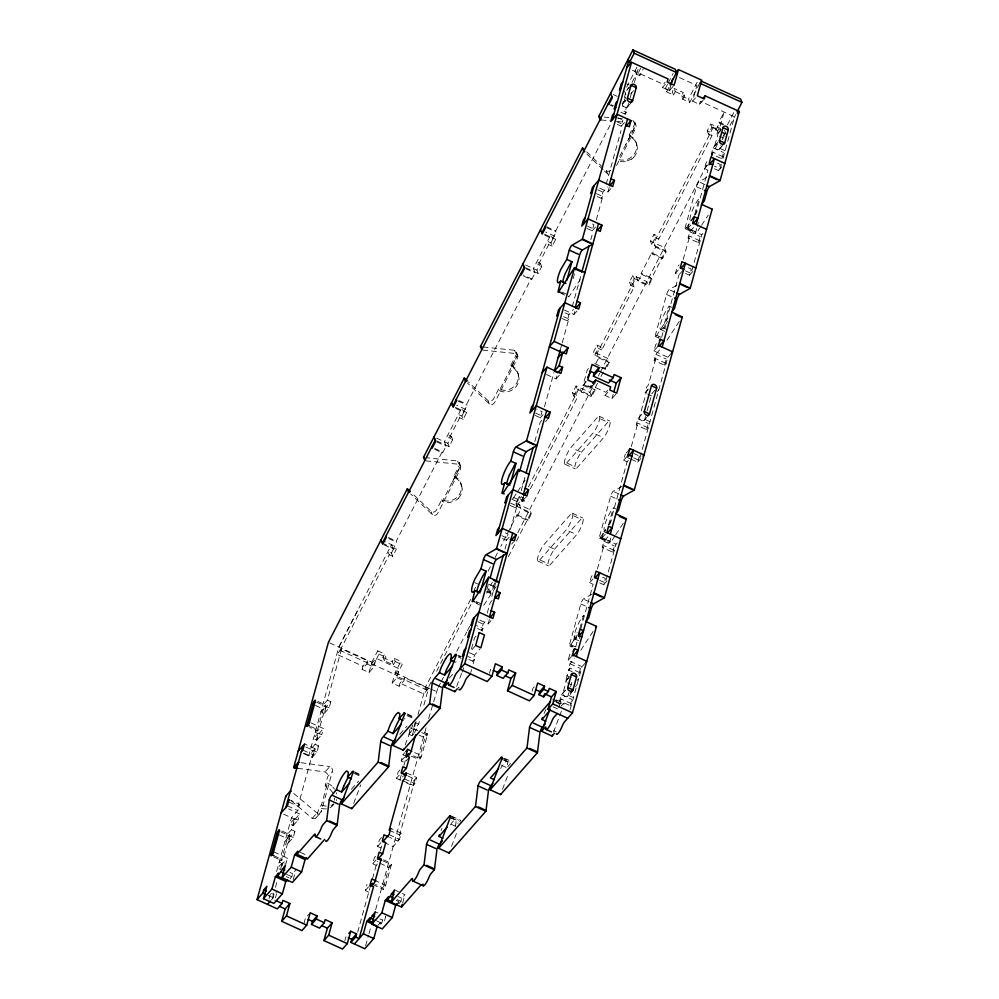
<?xml version="1.0" encoding="UTF-8"?>
<svg xmlns="http://www.w3.org/2000/svg" width="999" height="999" viewBox="0 0 999 999"><rect width="100%" height="100%" fill="white"/><g stroke="black" fill="none" stroke-linecap="round" stroke-linejoin="round"><path stroke-width="0.75" stroke-dasharray="5 3.75" d="M459.003 688.236L459.016 687.674A3.921 0.862 -65.5 0 0 458.091 687.861M568.356 296.104L568.419 296.753A3.896 0.849 -65.5 0 0 569.018 296.666L580.257 279.633M568.306 678.583A2.935 2.323 41.4 0 0 566.595 679.994L562.912 693.269C562.949 698.338 570.854 697.215 571.291 692.245M317.407 730.406L323.614 708.066A2.985 0.649 -65.5 0 1 324.338 706.493L324.638 706.006A2.985 0.649 -65.5 0 1 325.512 705.007L325.662 704.982A2.985 0.649 -65.5 0 1 325.824 705.556L319.63 727.896A2.985 0.649 -65.5 0 1 318.868 729.495L317.57 730.981L309.752 727.409M269.093 898.563L270.379 893.918M276.598 871.515L291.496 817.769L297.839 810.576L299.55 804.382L289.123 799.625M273.851 893.168L272.24 898.963L275.05 900.249M275.462 887.362L277.46 880.119M280.682 868.531L282.292 862.724L285.764 864.31L287.487 858.129L273.576 851.785M291.446 829.719L294.917 831.305L290.16 836.7L286.688 835.127L291.446 829.719L294.543 818.556L298.014 820.142L299.725 813.96L288.611 808.89M288.848 802.022L297.977 806.181L311.7 756.668L313.286 754.869L314.997 748.676L304.57 743.93M315.135 744.292L318.606 745.878L313.848 751.285L310.377 749.7L315.135 744.292L318.231 733.141L321.703 734.715L323.426 728.533L309.515 722.19M327.385 700.124L330.856 701.71L326.099 707.117L322.627 705.531L327.385 700.124L341.583 648.938L367.694 660.839L366.833 663.935L362.075 669.342L369.031 672.514L373.788 667.107L376.211 658.341L399.388 668.905L396.953 677.672L392.195 683.079L399.15 686.251L403.908 680.843L404.77 677.747L428.471 688.561L423.539 706.355M271.366 899.962L273.301 897.764L274.151 894.667L277.322 891.071M282.043 865.996L282.729 863.523L287.487 858.129M281.905 831.006L289.722 834.577A2.985 0.649 -65.5 0 1 289.885 835.152L283.691 857.492A2.985 0.649 -65.5 0 1 282.929 859.09L281.631 860.564A2.985 0.649 -65.5 0 1 281.443 860.039L287.35 838.611L288.536 837.262L284.977 841.308L288.449 842.894L290.16 836.7M294.543 818.556L289.785 823.963L293.256 825.549L294.98 819.355L299.725 813.96M303.446 753.508L312.138 757.467L313.848 751.285M318.231 733.141L313.474 738.536L316.945 740.122L318.669 733.928L323.426 728.533M315.472 705.456L323.289 709.015L320.916 711.713L324.388 713.298L326.099 707.117M275.424 897.939L276.561 893.818M288.449 842.894L293.207 837.487L294.917 831.305M312.138 757.467L316.895 752.072L318.606 745.878M324.388 713.298L329.146 707.904L330.856 701.71M289.96 878.845L291.795 876.747L292.645 873.663L295.816 870.054M293.157 879.682L295.442 871.428M332.842 793.044A13.661 10.802 41.4 0 0 325.137 785.976L327.709 776.623L331.868 771.902M291.308 800.798L312.212 818.356L314.26 818.73A3.884 3.072 41.4 0 0 315.996 817.881A3.946 3.109 41.4 0 0 316.546 816.857L319.131 807.567L321.503 804.869L327.51 783.204L325.137 785.901M362.075 669.342L362.937 666.246L367.694 660.839M369.031 672.514L371.453 663.736L376.211 658.341M303.896 923.675L305.419 918.181L309.228 913.86M392.195 683.079L394.63 674.313L399.388 668.905M399.15 686.251L400.012 683.154L404.77 677.747M344.83 940.796L345.966 936.675M368.756 892.157L365.284 890.571L366.995 884.377M377.385 863.985L376.198 865.334L372.714 863.748L374.438 857.567L378.246 853.246M381.006 847.989L377.535 846.403L379.245 840.221L383.054 835.901M400.587 780.231L396.416 778.321L398.126 772.14L401.935 767.819M409.453 757.167L404.695 762.562L401.223 760.976L402.934 754.794L404.845 752.634M413.723 733.94L412.137 735.751L408.653 734.165L410.027 729.208M408.653 734.165L413.411 728.758L415.134 722.564M357.667 932.142L369.805 888.386M372.515 878.596L377.31 861.338M380.219 850.823L382.305 843.306M401.136 775.399L399.887 779.907L403.509 775.798M403.921 765.359L406.143 757.367M412.4 734.814L416.146 721.278M417.969 714.722L425.736 686.713M410.377 727.971L413.848 729.557L418.606 724.15L420.254 718.219M365.646 945.741L368.556 935.226M368.981 933.715L371.066 926.21M375.649 909.677L426.573 726.036M428.658 718.518L437.587 688.698M384.028 842.394L393.156 846.553L399.488 839.36L401.211 833.166L390.784 828.408M402.922 780.694L413.349 785.451L414.935 783.653L416.658 777.459L406.231 772.714M378.022 925.261L380.394 922.564L379.545 925.661L381.68 923.238L382.53 920.141L385.701 916.533L383.803 923.413M398.314 903.62L398.888 901.56L396.291 900.374M486.875 589.647L488.536 583.691M573.114 278.709L574.762 272.739M399.001 903.558L400.936 901.348L401.798 898.263L404.97 894.654L399.75 892.282M628.621 103.359L627.822 106.219A2.935 2.323 41.4 0 1 624.575 107.355A2.935 2.323 41.4 0 1 622.602 103.846L626.261 90.659L628.983 87.475M402.684 902.909L404.97 894.654M468.906 659.452L472.814 661.238L474.537 655.057L479.97 648.875M477.485 628.508L481.393 630.294L483.116 624.113L487.637 618.968M502.447 538.511L506.356 540.297L508.066 534.103L502.859 531.73M510.152 505.432L515.372 507.804L517.082 501.61L521.615 496.466M535.114 415.422L540.322 417.807L542.045 411.613L536.825 409.24M562 318.469L567.22 320.841L568.931 314.648L573.463 309.503M586.962 228.459L592.17 230.844L593.893 224.65L589.984 222.864M597.277 196.566L601.186 198.351L602.909 192.158L607.429 187.013M617.282 124.425L621.191 126.211L622.901 120.03M620.691 112.138L624.6 113.923L626.311 107.73L631.63 101.898M470.791 672.439L471.603 669.555M473.201 663.773L474.4 659.44L467.882 656.468M482.192 631.331L482.979 628.496L476.461 625.524M487.237 613.136L490.134 602.709L492.032 600.549M491.845 596.515L495.541 583.191M504.994 549.125L506.231 544.68L508.129 542.519M510.464 529.383L516.958 506.006L510.439 503.034M521.216 490.646L525.749 474.275M534.827 441.533L540.197 422.19L542.095 420.03M544.455 406.843L553.946 372.615M560.139 350.287L561.788 344.343M562.2 342.857L568.806 319.043L563.586 316.658M572.24 306.668L581.318 273.926M590.809 239.698L592.045 235.227M596.291 219.93L602.772 196.553L596.253 193.581M606.206 184.166L621.066 130.607M625.511 114.56L626.186 112.125L620.966 109.74M630.207 97.627L631.393 93.332A2.935 2.323 41.4 0 0 631.455 92.395M634.377 82.58L638.723 66.908M479.832 620.092L488.174 623.888L489.547 618.943M513.798 497.589L522.14 501.398L523.513 496.453M546.378 374.463L556.118 378.908L557.142 375.199M564.26 310.002L573.988 314.435L575.362 309.49M599.625 188.137L607.966 191.945L609.34 186.988M489.485 673.289L490.634 669.168M673.201 86.289L669.392 90.609L662.449 87.437L663.299 84.341L665.209 82.18M593.768 384.215L589.959 388.536L583.004 385.364L587.3 369.892L589.198 367.732M669.392 90.609L670.579 86.351M589.959 388.536L590.821 385.439L605.881 392.307L607.779 390.147M615.784 394.255L611.975 398.576L605.019 395.404L605.881 392.307M703.321 100.025L699.525 104.346L692.569 101.174L696.902 85.552L677.821 76.848M611.975 398.576L613.149 394.355M532.105 691.183L532.867 688.423L534.765 686.263M699.525 104.346L700.374 101.249L734.515 116.821L721.753 162.862M592.295 594.005L583.241 599.05A3.921 0.862 -65.5 0 0 580.806 603.945L569.642 644.18A3.921 0.862 -65.5 0 0 570.367 645.466L572.976 646.665M622.177 486.251L613.124 491.308A3.921 0.862 -65.5 0 0 610.676 496.203L599.525 536.438A3.921 0.862 -65.5 0 0 600.249 537.724L609.378 541.883M676.822 285.264L669.068 289.598A3.921 0.862 -65.5 0 0 666.62 294.493L655.469 334.727A3.921 0.862 -65.5 0 0 656.193 336.014L658.803 337.2M706.705 177.522L698.95 181.855A3.921 0.862 -65.5 0 0 696.503 186.751L685.339 226.973A3.921 0.862 -65.5 0 0 686.076 228.272L695.192 232.43M570.129 709.602L582.03 666.695L568.119 660.351L569.842 654.158L572.814 650.786M575.786 646.803L577.035 642.345L573.551 640.759L575.274 634.565L577.172 632.404M580.806 628.746L593.119 584.315L589.647 582.729L591.358 576.535L593.269 574.375M599.7 580.344L605.269 582.879L615.996 544.205L602.085 537.862L603.808 531.668L605.706 529.507M628.284 460.477L627.097 461.825L623.613 460.239L625.337 454.046M633.678 457.854L639.235 460.389L667.844 357.242L653.945 350.899L655.656 344.705L660.414 339.31M682.742 270.542L678.945 274.862L675.461 273.276L677.185 267.083L679.083 264.922M685.526 270.891L691.083 273.426L701.81 234.753L687.911 228.409L689.622 222.215L691.533 220.055M695.579 214.872L707.954 170.23L704.482 168.644L706.193 162.462L708.104 160.302M559.715 700.873L561.301 699.075L571.728 703.833L570.142 705.631L559.715 700.873L561.426 694.68L567.769 687.487M585.826 662.374L580.444 668.493L578.721 674.687L580.307 672.876L569.88 668.131L565.009 681.793L570.441 675.611M572.202 671.715L568.294 669.929L570.017 663.736L574.537 658.591M602.26 547.44L603.846 545.629L614.273 550.387L612.687 552.185L602.26 547.44L603.983 541.246L608.516 536.101M636.238 424.937L637.824 423.139L648.251 427.897L646.665 429.695L636.238 424.937L637.949 418.756L641.92 414.248M654.12 360.477L655.694 358.666L666.133 363.424L664.547 365.234L654.12 360.477L655.831 354.283L660.364 349.138M688.086 237.974L689.672 236.176L700.099 240.934L698.513 242.732L688.086 237.974L689.797 231.793L694.33 226.648M711.375 153.983L712.961 152.185L723.388 156.943L721.802 158.741L711.375 153.983L713.099 147.79L719.442 140.597M723.288 124.925L719.38 123.139L718.955 122.053L724.088 112.063L719.967 126.91L718.393 128.709L716.67 134.902L719.392 131.818M579.832 628.608L583.441 615.609L586.051 616.795M608.516 525.199L613.324 507.867L615.933 509.053M667.157 329.595L663.249 327.822L669.255 306.156L671.865 307.342M694.73 214.298L699.138 198.414A13.699 3.009 -65.5 0 0 691.87 211.688A13.699 3.009 -65.5 0 0 690.359 221.653M711.788 156.431L712.961 152.185M558.891 707.742L561.301 699.075M597.365 569.018L603.846 545.629M609.765 524.325L627.097 461.825M631.331 446.528L637.824 423.139M655.694 358.666L648.401 384.977L646.815 386.775L645.104 392.969L647.827 389.872M661.613 337.362L678.945 274.862M683.191 259.565L689.672 236.176M719.929 148.227A2.935 2.323 41.4 0 1 716.683 149.363A2.935 2.323 41.4 0 1 714.722 145.854L718.293 132.954A2.935 2.323 41.4 0 1 719.068 131.88M614.897 536.038L610.676 542.482A3.921 0.862 -65.5 0 1 609.952 541.183L611.051 537.212M700.711 226.586L696.503 233.029A3.921 0.862 -65.5 0 1 695.766 231.731L696.877 227.76M697.24 226.423L698.351 222.452M569.043 692.382L567.732 696.303M570.579 686.788L571.803 682.367M645.541 416.471L644.755 419.33A2.935 2.323 41.4 0 1 641.495 420.467A2.935 2.323 41.4 0 1 639.535 416.958L646.69 391.171A2.935 2.323 41.4 0 1 647.901 389.872M647.14 410.739L651.51 394.98M721.802 158.741L723.526 152.547L725.112 150.749L719.892 148.376L720.691 145.504M722.277 139.773L723.513 135.34A2.935 2.323 41.4 0 0 723.438 133.878M570.142 705.631L571.853 699.437L573.463 697.627L568.244 695.242L571.091 692.27M599.775 582.904L603.683 584.677L605.394 578.496L600.187 576.111M612.687 552.185L614.41 546.003L617.132 542.919M631.131 459.215L637.649 462.187L639.372 456.006M646.665 429.695L648.376 423.514L649.962 421.703L644.755 419.33L646.653 417.17M664.547 365.234L666.258 359.041L671.653 352.922M685.589 273.451L689.497 275.225L691.221 269.043L687.312 267.257M698.513 242.732L700.224 236.551L702.946 233.466M714.61 168.819L718.518 170.604L720.229 164.41L716.32 162.625M721.34 164.348L720.104 168.806L714.535 166.259M353.696 803.408L360.726 784.852M405.182 744.917L412.762 724.924M456.68 686.425L461.55 673.576M462.087 672.152L463.711 667.869M451.56 846.365L457.517 830.656M502.509 789.297L508.466 773.601M553.458 732.23L562.662 707.966M462.125 488.948L461.8 486.288A13.811 13.174 -21.1 0 0 460.289 482.554L459.528 481.456A13.474 12.85 -21.1 0 0 456.743 478.783L454.632 477.572L453.996 475.924L459.515 465.047L459.465 462.824A3.896 3.721 -21.1 0 0 458.129 461.051L426.111 457.692M510.914 365.197L514.972 368.069A13.724 13.099 -21.1 0 1 516.945 382.692A13.724 13.099 -21.1 0 1 503.546 390.284L498.651 389.061L499.288 390.696L501.598 391.508A13.474 12.85 -21.1 0 0 505.556 391.908L506.943 391.795A13.811 13.174 -21.1 0 0 511.001 390.597L513.411 389.173A13.861 13.224 -21.1 0 0 515.422 387.387A13.711 13.074 -21.1 0 0 518.493 382.055A13.861 13.224 -21.1 0 0 519.043 378.221L517.844 373.002L514.66 368.831A13.711 13.074 -21.1 0 0 511.55 366.833L510.914 365.197L516.433 354.32L516.396 352.098A3.896 3.721 -21.1 0 0 515.047 350.324L483.041 346.965M511.55 366.833L517.07 355.969L499.288 390.696M633.728 157.243A13.711 13.074 -21.1 0 0 636.8 151.91A13.811 13.174 -21.1 0 0 637.362 148.139L637.037 145.404A13.811 13.174 -21.1 0 0 635.514 141.671L634.765 140.572A13.474 12.85 -21.1 0 0 631.967 137.899L629.857 136.688L629.22 135.052L634.74 124.176L634.702 121.94A3.896 3.721 -21.1 0 0 633.366 120.167M452.435 481.83L460.139 466.695L442.357 501.436A13.711 13.074 -21.1 0 0 450 502.522L456.481 499.912A13.811 13.174 -21.1 0 0 458.479 498.226M357.442 610.876L338.823 647.115L340.097 650.399L373.151 665.471L378.996 654.108L377.722 650.824L371.878 662.187L373.151 665.471M340.097 650.399L389.248 554.757L387.987 551.473L391.458 553.046L392.732 556.343L396.228 549.525L394.967 546.241L385.239 541.795M626.648 87.2L637.162 66.746M384.053 544.867L393.181 549.025L396.69 542.207L396.266 541.121L442.157 451.835L434.34 448.276M436.538 440.859L449.138 446.603L452.647 439.785L449.163 438.199L459.677 417.744L458.416 414.46L461.888 416.046L463.161 419.33L466.658 412.512L465.397 409.228L456.705 405.269M455.781 408.466L463.611 412.025L467.107 405.207L466.695 404.12L531.181 278.659L523.364 275.087M525.561 267.67L538.161 273.426L541.67 266.608L538.199 265.022L548.701 244.568L547.44 241.283L550.911 242.869L552.185 246.154L555.681 239.335L554.42 236.051L545.729 232.08M544.817 235.277L552.634 238.848L556.143 232.03L555.719 230.931L611.713 122.003M632.117 82.305L636.326 74.126L635.052 70.842L638.523 72.427L639.797 75.712L643.306 68.894M434.765 449.363L442.582 452.934L446.091 446.116L444.393 441.733L461.913 407.654L463.611 412.025M523.788 276.186L531.605 279.745L535.114 272.927L533.416 268.556L550.948 234.465L552.634 238.848M391.458 553.046L394.967 546.241M449.138 446.603L447.864 443.319L451.373 436.501L447.902 434.915L449.163 438.199M461.888 416.046L465.397 409.228M538.161 273.426L536.9 270.142L540.397 263.324L536.925 261.738L538.199 265.022M550.911 242.869L554.42 236.051M625.911 96.965L624.512 99.7L625.774 102.984L623.463 101.923M638.523 72.427L640.634 68.332M453.996 475.924L458.042 478.808A13.724 13.099 -21.1 0 1 458.653 495.566A13.724 13.099 -21.1 0 1 441.695 499.812L436.476 510.014A3.946 3.759 -21.1 0 1 431.88 512.075L412.599 493.743M498.651 389.061L493.394 399.275L491.133 401.223A3.896 3.721 -21.1 0 1 488.823 401.336L468.419 381.943M619.68 156.406L635.114 126.461L625.774 144.643M616.533 165.497L635.751 128.109L636.138 125.986L634.702 121.94M673.538 95.03L672.265 91.746L674.025 88.337L675.287 91.621L673.538 95.03L666.583 91.858L665.322 88.574L667.444 84.428M668.156 83.054L673.114 73.389M666.583 91.858L669.417 86.339M393.456 664.909L392.195 661.625L393.943 658.229L395.217 661.513L393.456 664.909L384.19 660.689L382.929 657.404L384.677 653.995L377.722 650.824M384.19 660.689L385.939 657.28L384.677 653.995M699.687 83.104L689.76 102.422L682.804 99.251L681.543 95.966L683.291 92.557L674.025 88.337M682.804 99.251L684.552 95.842L683.291 92.557M689.76 102.422L688.486 99.138L697.714 81.206M431.131 681.967L426.985 690.022L396.328 676.036L395.055 672.752L400.899 661.388L393.943 658.229M396.328 676.036L402.16 664.672L400.899 661.388M508.416 556.668L530.968 512.787L517.07 506.443L515.796 503.159L519.305 496.341L522.777 497.927L524.05 501.211L526.173 497.065M530.432 488.786L577.272 397.677L573.801 396.091L572.527 392.807L576.036 385.989L589.934 392.332L591.62 396.703L595.129 389.885L594.705 388.798L584.278 384.041L585.676 381.318M601.011 376.523L608.728 361.526L594.817 355.182L593.556 351.898L597.052 345.08L600.536 346.665L601.798 349.95L634.19 286.938L632.929 283.654L629.445 282.068L632.954 275.249L646.852 281.593L648.551 285.976L652.047 279.158L651.635 278.059L641.208 273.301L651.723 252.859L662.15 257.605L662.562 258.704L666.071 251.885L664.385 247.502L650.474 241.171L653.983 234.353L657.454 235.939L658.728 239.223L711.95 135.689L710.676 132.405L707.205 130.819L710.701 124.001L720.704 128.559M474.075 590.072L475.474 587.337M517.07 506.443L520.566 499.625L519.305 496.341M573.801 396.091L577.297 389.273L576.036 385.989M594.817 355.182L598.326 348.364L597.052 345.08M634.19 286.938L630.719 285.352L634.228 278.534L632.954 275.249M634.228 278.534L648.126 284.877L665.646 250.786L651.748 244.455L655.244 237.637L653.983 234.353M711.95 135.689L708.466 134.103L711.975 127.285L710.701 124.001M470.616 599.388L425.711 686.738L426.985 690.022M523.526 496.466L519.28 504.745L520.966 509.115L531.393 513.873L527.897 520.691L517.457 515.934L517.045 514.847L500.811 546.428M528.459 486.875L579.507 387.575L581.193 391.958L591.62 396.703M436.65 671.241L471.89 602.672M488.099 571.141L490.921 565.646M495.154 557.405L497.989 551.91M517.457 515.934L520.966 509.115M581.193 391.958L584.702 385.139L584.278 384.041M595.916 363.324L598.726 357.867L597.027 353.484L636.425 276.835L638.124 281.219L648.551 285.976M638.124 281.219L641.62 274.4L641.208 273.301M662.562 258.704L652.135 253.946L655.644 247.128L653.958 242.757L714.185 125.587L715.871 129.957L719.792 131.743M715.871 129.957L719.38 123.139M438.299 687.312L440.434 683.154M441.146 681.768L443.993 676.236M456.793 651.323L466.758 631.942M467.47 630.556L469.605 626.41M486.675 593.194L492.345 582.18M517.719 532.817L594.143 384.14M598.351 375.961L599.75 373.239M600.449 371.878L708.316 162.038M711.151 156.531L718.231 142.745M727.409 124.9L734.39 111.314M495.017 582.717L490.084 592.32L487.3 591.058M597.514 383.341L591.208 395.616L577.297 389.273M730.032 125.562L735.651 114.598M486.6 591.633L490.509 593.418L494.018 586.6L493.593 585.501L489.685 583.716M600.436 367.058L605.644 369.443L609.153 362.625L607.454 358.241L593.556 351.898M686.076 228.272L693.656 216.671M694.505 215.384L697.876 210.227M513.349 498.089L516.72 492.944M517.569 491.645L525.998 478.758M701.56 225.287L708.303 214.972M656.193 336.014L667.994 317.969M496.116 586.5L483.204 606.118M679.27 321.428L666.62 340.771A3.921 0.862 -65.5 0 1 665.684 340.884M600.249 537.724L605.307 529.994M608.678 524.837L612.05 519.68M615.734 534.752L625.012 520.566M570.367 645.466L577.11 635.152M580.794 650.224L593.443 630.893M629.982 86.626L626.186 90.946A2.935 2.323 41.4 0 1 627.896 89.548M630.794 93.806L633.516 90.722M625.536 100.312L622.689 103.559L618.781 101.773M622.602 103.846L627.36 98.439M627.397 106.993L630.968 102.947M624.6 113.923L626.186 112.125M621.191 126.211L624.812 122.103M662.449 87.437L665.297 84.203M601.186 198.351L602.772 196.553M607.966 191.945L610.814 188.699M692.569 101.174L695.416 97.939M592.17 230.844L595.804 226.723M718.293 132.954L721.091 129.483M725.411 133.179L723.476 135.477L728.683 137.85M714.722 145.854L718.281 141.808M567.22 320.841L568.806 319.043M719.892 148.376L723.738 143.906M573.988 314.435L576.848 311.201M719.517 149.001L721.89 146.304M704.482 168.644L708.291 164.323M718.518 170.604L722.14 166.483M687.911 228.409L690.759 225.162M556.118 378.908L559.915 374.588M540.322 417.807L543.044 414.722M341.583 648.938L336.825 654.333L362.937 666.246M675.461 273.276L678.321 270.03M545.579 421.615L547.477 419.455M583.004 385.364L586.813 381.044M689.497 275.225L694.942 269.056M605.019 395.404L607.879 392.157M515.372 507.804L516.958 506.006M653.945 350.899L658.691 345.492M522.14 501.398L525.949 497.077M605.232 421.029L597.402 417.47L570.991 447.477A9.79 2.148 -65.5 0 0 564.885 459.715A9.79 2.148 -65.5 0 0 566.695 462.949L574.512 466.521M316.945 740.122L321.703 734.715M314.997 748.676L308.666 755.881L338.836 647.077L391.496 544.655L393.181 549.025M566.695 462.949L593.119 432.942A9.79 2.148 -65.5 0 0 599.225 420.704A9.79 2.148 -65.5 0 0 597.402 417.47M581.418 452.235L607.829 422.227A9.79 2.148 -65.5 0 1 609.652 425.462A9.79 2.148 -65.5 0 1 603.546 437.699L577.122 467.707A9.79 2.148 -65.5 0 1 575.312 464.473A9.79 2.148 -65.5 0 1 581.418 452.235L573.588 448.663M506.356 540.297L509.078 537.212M511.6 544.105L513.511 541.945M647.102 390.397L648.301 389.048M655.069 389.947L651.897 393.544A2.935 2.323 41.4 0 0 651.835 392.083M657.242 391.533L658.828 389.735M325.686 771.265L329.845 766.545L331.606 767.919A3.884 3.072 41.4 0 1 332.467 771.203L321.303 811.45L317.145 816.183M297.977 806.181L299.55 804.382M644.33 420.104L646.703 417.395M293.256 825.549L298.014 820.142M578.334 517.994L570.516 514.423L544.093 544.443A9.79 2.148 -65.5 0 0 537.986 556.68A9.79 2.148 -65.5 0 0 539.81 559.915L547.627 563.473M626.323 452.922L629.295 449.55M623.613 460.239L628.371 454.832M312.212 818.356L316.383 813.636M539.81 559.915L566.221 529.895A9.79 2.148 -65.5 0 0 572.34 517.657A9.79 2.148 -65.5 0 0 570.516 514.423M428.471 688.561L423.726 693.968L400.012 683.154M315.996 817.881L320.741 812.474M476.061 636.176L474.475 637.974L470.916 650.861L475.661 645.466M481.393 630.294L482.979 628.496M488.174 623.888L491.033 620.654M554.52 549.2L580.943 519.18A9.79 2.148 -65.5 0 1 582.767 522.415A9.79 2.148 -65.5 0 1 576.66 534.652L550.237 564.672A9.79 2.148 -65.5 0 1 548.414 561.438A9.79 2.148 -65.5 0 1 554.52 549.2L546.703 545.629M282.292 862.724L277.535 868.131L281.006 869.717M332.33 805.881L333.916 804.083M637.649 462.187L642.095 457.155M351.373 789.285L358.591 781.093M399.775 734.315L406.993 726.123M449.213 678.159L454.358 672.315M472.814 661.238L474.4 659.44M401.223 760.976L405.981 755.581M602.085 537.862L605.894 533.541M396.416 778.321L399.263 775.087M416.658 777.459L410.314 784.665L401.973 780.856M589.647 582.729L593.456 578.409M603.683 584.677L607.305 580.569M377.535 846.403L382.292 841.008M372.714 863.748L377.472 858.353M401.211 833.166L399.625 834.964L389.198 830.206M573.551 640.759L577.36 636.425M365.284 890.571L370.042 885.164M568.119 660.351L572.877 654.944M568.294 669.929L569.88 668.131M567.007 679.22L568.194 677.871M562.912 693.269L565.584 690.222M577.147 680.356L578.733 678.558M575.436 686.55L577.035 684.727M450.387 824.912A13.699 3.009 -65.5 0 1 455.282 826.21L458.129 822.964M507.729 766.633L510.576 763.398M561.126 705.981L563.024 703.82A3.921 0.862 -65.5 0 1 563.748 705.119L555.931 701.548M333.941 803.945L330.994 805.619M610.814 170.28L609.44 171.079A3.896 3.721 -21.1 0 1 607.13 171.191L604.283 168.831M513.074 498.376L512.412 498.201M631.718 159.028L625.249 161.638M289.722 834.577L289.573 834.602A2.985 0.649 -65.5 0 0 288.711 835.576L288.424 836.051A2.985 0.649 -65.5 0 0 287.675 837.661L287.35 838.611L278.221 834.452M604.333 117.108L608.828 117.532M617.794 118.394L622.29 118.819M601.123 119.955L610.089 120.817M617.569 121.528L625.049 122.253M482.817 350.1L516.321 353.609A3.946 3.759 -21.1 0 1 517.657 355.369L517.832 356.131A3.946 3.759 -21.1 0 1 517.445 358.254L494.655 402.572L492.407 404.508A3.896 3.721 -21.1 0 1 490.097 404.62L467.495 383.092M425.886 460.839L459.403 464.335A3.896 3.721 -21.1 0 1 460.739 466.108L460.514 468.981L437.737 513.299A3.946 3.759 -21.1 0 1 433.141 515.359L410.577 493.831M300.974 762.699L329.845 766.545M297.739 768.306L325.087 771.94L326.848 773.313A3.884 3.072 41.4 0 1 327.709 776.598M321.503 804.869L322.615 805.319A13.724 10.852 41.4 0 0 326.198 806.156M553.059 700.636L558.304 703.021M395.217 661.513L402.16 664.672M501.56 759.128L506.805 761.513M450.062 817.619L455.307 820.004M632.379 70.242L663.299 84.341M675.287 91.621L684.552 95.842M636.326 74.126L639.797 75.712M665.322 88.574L672.265 91.746M681.543 95.966L688.486 99.138M718.955 122.053L725.474 125.025M626.673 83.879L629.283 85.065M718.393 128.709L720.991 129.895M711.975 127.285L720.316 131.094M721.703 131.718L725.873 133.629M721.091 132.343L724.999 134.128M719.28 136.089L724.487 138.461M613.211 94.543L617.12 96.329M622.402 105.956L626.311 107.73M713.099 147.79L723.526 152.547M610.976 104.645L613.586 105.832M610.102 105.145L612.699 106.344M617.694 117.645L621.603 119.43M616.52 121.566L623.476 124.725M700.249 182.442L706.768 185.414M696.503 186.751L703.021 189.723M686.65 227.572L695.766 231.731M685.339 228.759L695.766 233.504M597.689 189.785L602.909 192.158M689.797 231.793L700.224 236.551M655.244 237.637L658.728 239.223M655.644 247.128L666.071 251.885M587.499 226.186L594.455 229.358M546.59 226.773L555.719 230.931M547.015 227.859L556.143 232.03M641.62 274.4L652.047 279.158M670.366 290.197L676.885 293.169M544.393 234.178L555.681 239.335M666.62 294.493L673.139 297.465M548.701 244.568L552.185 246.154M525.599 264.985L536.9 270.142M660.701 329.495L664.622 331.281M525.986 268.768L535.114 272.927M562.05 292.12L568.568 295.092M656.768 335.314L660.676 337.1M558.866 291.633L565.384 294.605M560.751 293.294L564.66 295.08M655.469 336.501L659.377 338.286M565.022 312.874L568.931 314.648M655.831 354.283L666.258 359.041M598.326 348.364L601.798 349.95M598.726 357.867L609.153 362.625M594.792 363.586L605.219 368.344L605.644 369.443M647.714 394.155L651.623 395.941M584.702 385.139L595.129 389.885M637.949 418.756L648.376 423.514M572.527 392.807L575.998 394.393L577.272 397.677M599.25 416.271L609.677 421.029M595.729 434.128L603.546 437.699M634.153 453.621L638.061 455.407M535.651 413.149L542.607 416.321M627.222 457.43L629.832 458.628M458.866 400.549L466.695 404.12M457.992 401.049L467.107 405.207M455.369 407.367L466.658 412.512M564.847 464.148L575.274 468.906M459.677 417.744L463.161 419.33M614.422 491.908L620.941 494.88M610.676 496.203L617.195 499.175M436.575 438.174L447.864 443.319M436.963 441.958L446.091 446.116M572.365 513.236L582.792 517.981M603.808 531.668L606.118 532.729M520.566 499.625L524.05 501.211M600.824 537.025L609.952 541.183M599.525 538.211L609.952 542.957M511.875 499.238L517.082 501.61M603.983 541.246L614.41 546.003M515.796 503.159L529.707 509.502L531.393 513.873M568.831 531.093L576.66 534.652M517.045 514.847L527.472 519.605L527.897 520.691M501.685 535.639L510.027 539.448M537.962 561.113L548.389 565.859M584.552 599.65L591.071 602.622M580.806 603.945L587.325 606.917M388.449 537.549L396.266 541.121M388.861 538.648L396.69 542.207M488.798 584.215L494.018 586.6M474.912 582.692L477.697 583.965M382.33 543.181L396.228 549.525M574.662 638.861L578.721 640.709M389.248 554.757L392.732 556.343M476.236 601.573L482.742 604.545M570.953 644.767L576.161 647.152M473.051 601.086L479.557 604.058M476.223 603.346L480.144 605.132M569.642 645.953L572.252 647.14M477.897 621.728L483.116 624.113M570.017 663.736L580.444 668.493M566.72 675.599L573.239 678.571M567.607 682.979L571.528 684.765M469.318 652.672L474.537 655.057M561.426 694.68L571.853 699.437M458.603 655.394L461.213 656.58M555.931 699.775L563.748 703.346M457.879 655.868L460.477 657.055M552.597 699.063L561.725 703.221M458.603 657.167L461.213 658.353M553.059 706.842L558.266 709.228M553.558 730.594L556.168 731.78M378.996 654.108L385.939 657.28M382.929 657.404L392.195 661.625M329.707 642.919L371.878 662.187M395.055 672.752L429.645 688.486M430.944 689.085L436.163 691.458M371.453 663.736L394.63 674.313M366.833 663.935L373.788 667.107M396.953 677.672L403.908 680.843M407.105 713.885L414.935 717.444M504.433 758.266L512.262 761.825M407.692 714.959L412.899 717.332M502.41 758.154L510.227 761.713M407.105 715.659L413.623 718.631M504.433 760.039L510.951 763.011M416.296 723.101L418.606 724.15M501.56 765.334L506.768 767.719A13.699 3.009 -65.5 0 0 506.493 761.488A13.699 3.009 -65.5 0 0 500.636 768.506M424.725 732.579L427.322 733.766M413.411 728.758L420.367 731.93M421.753 732.567L427.322 735.102L421.603 755.731A2.935 0.649 -65.5 0 1 419.767 759.402A2.935 0.649 -65.5 0 1 419.218 758.428L410.102 754.27M419.143 735.152L424.937 737.799L427.322 735.102A2.935 0.649 -65.5 0 0 426.773 734.128A2.935 0.649 -65.5 0 0 424.937 737.799L419.218 758.428L421.603 755.731L411.176 750.973M317.844 701.423L325.662 704.982M316.633 702.197L329.146 707.904M411.388 756.193L419.218 759.764M402.934 754.794L406.418 756.38M310.614 726.473L317.57 729.645L315.185 732.342L318.669 733.928M408.116 776.098L415.072 779.27L397.902 841.158L389.56 837.349M404.508 778.895L414.935 783.653M305.769 746.99L316.895 752.072M354.308 771.777L362.137 775.336M451.635 816.158L460.764 820.316A3.921 0.862 -65.5 0 0 460.314 820.529M354.895 772.851L361.401 775.823M449.612 816.046L458.728 820.204M302.859 750.112L313.286 754.869M354.308 773.551L360.826 776.523M451.635 817.931L460.764 822.102M303.883 753.109L311.7 756.668M451.373 824.425L455.282 826.21M389.061 834.602L399.488 839.36M287.412 805.818L297.839 810.576M283.679 814.21L294.98 819.355M383.566 859.789L391.383 863.361M383.042 860.888L391.383 864.697L385.664 885.326A2.935 0.649 -65.5 0 1 383.828 888.998A2.935 0.649 -65.5 0 1 383.279 888.024L375.462 884.452M379.882 863.236L388.998 867.394L391.383 864.697A2.935 0.649 -65.5 0 0 390.834 863.723A2.935 0.649 -65.5 0 0 388.998 867.394L383.279 888.024L385.664 885.326L375.237 880.569M280.694 831.792L293.207 837.487M394.543 889.897L398.451 891.682M372.839 884.602L383.279 889.347M397.889 896.478L401.798 898.263M300.412 852.384L306.93 855.356M397.028 899.575L400.936 901.348M273.801 855.668L281.631 859.24L279.245 861.937L282.729 863.523M273.813 857.005L281.631 860.564M290.047 872.464L292.645 873.663M375.274 911.787L377.884 912.974M286.576 874.375L291.795 876.747M379.932 918.955L382.53 920.141M286.363 876.647L288.973 877.834M376.486 920.778L381.68 923.238M271.553 893.481L274.151 894.667M268.082 895.379L273.301 897.764M629.22 135.052L633.279 137.924A13.724 13.099 -21.1 0 1 636.625 145.092A13.724 13.099 -21.1 0 1 619.255 159.728M293.743 793.443L316.97 812.961L319.018 813.323A3.884 3.072 41.4 0 0 321.303 811.463M586.725 151.798L603.184 167.77M586.9 154.021L603.359 169.98M604.445 171.054L608.403 174.475A3.896 3.721 -21.1 0 0 610.714 174.363M332.767 786.962L334.503 789.123M724.612 130.345L726.298 134.715M707.205 130.819L708.466 134.103M624.537 91.296L625.811 94.58M632.916 120.242L634.627 123.464A3.896 3.721 -21.1 0 1 635.963 125.237M636.026 142.47L636.663 144.106M650.474 241.171L651.748 244.455M651.723 252.859L652.135 253.946M606.468 170.954L607.579 173.838M629.445 282.068L630.719 285.352M540.397 263.324L541.67 266.608M531.181 278.659L531.605 279.745M516.396 352.098L517.657 355.382M514.61 350.387L515.721 353.259M517.719 372.615L518.356 374.25M488.161 401.111L489.273 403.983M451.373 436.501L452.647 439.785M459.465 462.824L460.739 466.108M457.679 461.113L458.791 463.986M460.801 483.341L461.438 484.99M442.157 451.835L442.582 452.934M488.811 589.035L490.509 593.418M441.733 499.787L442.357 501.436M431.243 511.838L432.355 514.71M336.338 792.756L336.7 793.993M458.504 498.114A13.711 13.074 -21.1 0 0 461.575 492.782A13.811 13.174 -21.1 0 0 462.125 489.011M625.237 161.651A13.711 13.074 -21.1 0 1 617.582 160.564M633.716 157.355A13.811 13.174 -21.1 0 1 631.705 159.141M663.249 327.822A13.699 3.009 -65.5 0 1 660.714 323.289A13.699 3.009 -65.5 0 1 669.255 306.156M605.669 530.981A13.699 3.009 -65.5 0 1 605.344 523.126A13.699 3.009 -65.5 0 1 613.324 507.867M576.56 638.161A13.699 3.009 -65.5 0 1 575.162 631.83A13.699 3.009 -65.5 0 1 583.441 615.609M414.51 733.041A2.935 0.649 -65.5 0 1 416.346 729.37A2.935 0.649 -65.5 0 1 416.895 730.344M665.471 327.535A13.699 3.009 -65.5 0 1 665.921 325.662M666.558 323.589A13.699 3.009 -65.5 0 1 667.419 321.241M441.071 830.519A13.699 3.009 -65.5 0 1 441.983 828.446M544.055 713.536A13.699 3.009 -65.5 0 1 545.953 709.452M557.617 703.109A13.699 3.009 -65.5 0 1 559.003 704.27M579.37 638.786A13.699 3.009 -65.5 0 1 579.62 637.112M455.969 661.513A13.711 3.009 -65.5 0 1 455.731 662.462M317.532 731.006A2.985 0.649 -65.5 0 1 317.382 730.444M404.845 718.219A13.711 3.009 -65.5 0 1 404.682 719.08M327.522 783.179A13.724 10.852 41.4 0 1 332.779 786.937M336.7 799.575A13.724 10.852 41.4 0 1 336.376 800.536M333.529 804.183A13.661 10.802 41.4 0 1 328.609 808.316M326.286 808.84A13.661 10.802 41.4 0 1 319.143 807.567M334.528 797.939A13.661 10.802 41.4 0 1 334.628 800.249"/><path stroke-width="1.5" d="M351.436 778.845L347.527 777.06A13.736 3.009 -65.5 0 0 348.264 772.165L346.815 770.978A13.674 2.997 -65.5 0 0 343.918 773.863A13.736 3.009 -65.5 0 0 336.401 789.697L330.669 796.553A3.946 0.862 -65.5 0 0 329.233 799.962L326.76 819.979A3.959 0.862 -65.5 0 1 326.611 820.604L323.264 824.4A3.921 0.862 -65.5 0 0 321.653 827.097L321.203 828.159A7.83 1.711 -65.5 0 1 317.07 835.688A7.83 1.711 -65.5 0 1 315.222 834.952L315.222 834.39A3.921 0.862 -65.5 0 0 314.298 834.59L296.953 854.295L307.38 859.053L324.725 839.347M325.649 840.833A7.83 1.711 -65.5 0 0 327.984 839.834A7.83 1.711 -65.5 0 0 331.631 832.916L332.08 831.855A3.921 0.862 -65.5 0 1 333.691 829.158L337.038 825.361A3.959 0.862 -65.5 0 0 337.187 824.737L339.66 804.719A3.946 0.862 -65.5 0 1 341.109 801.285M402.934 720.354L399.026 718.568A13.736 3.009 -65.5 0 0 399.762 713.673L398.301 712.487A13.674 2.997 -65.5 0 0 394.218 717.12L390.472 724.225A13.736 3.009 -65.5 0 0 387.924 731.181L382.155 738.074A3.946 0.862 -65.5 0 0 380.719 741.47L378.246 761.488A3.959 0.862 -65.5 0 1 378.109 762.112L341.321 803.883L351.76 808.641L388.536 766.87A3.959 0.862 -65.5 0 0 388.673 766.245L391.146 746.228A3.946 0.862 -65.5 0 1 391.883 744.243A3.884 0.849 -65.5 0 1 392.582 742.819L395.654 738.998M452.697 665.896L444.63 675.062L439.423 672.689L434.665 678.084A3.946 0.862 -65.5 0 0 432.217 682.979L429.745 702.996A3.959 0.862 -65.5 0 1 429.595 703.621L392.819 745.404L403.246 750.149L440.022 708.378A3.959 0.862 -65.5 0 0 440.172 707.754L442.644 687.737A3.946 0.862 -65.5 0 1 444.093 684.303A3.934 0.862 -65.5 0 1 445.092 682.841L447.152 680.506M450.911 816.645L449.612 816.046L428.996 839.46A3.921 0.862 -65.5 0 0 426.561 844.355L424.113 864.185A3.909 0.862 -65.5 0 1 423.938 864.997L420.591 868.793A3.921 0.862 -65.5 0 0 418.531 872.552A7.83 1.711 -65.5 0 1 414.398 880.069A7.83 1.711 -65.5 0 1 412.55 879.345A3.921 0.862 -65.5 0 0 411.625 878.97L391.108 902.284L401.536 907.03L421.029 884.902M422.977 884.09A7.83 1.711 -65.5 0 0 424.825 884.827A7.83 1.711 -65.5 0 0 428.958 877.309A3.921 0.862 -65.5 0 1 431.019 873.538L434.365 869.742A3.909 0.862 -65.5 0 0 434.54 868.943L436.988 849.1A3.921 0.862 -65.5 0 1 439.423 844.205L442.282 840.971M502.41 758.154L501.098 757.554L480.494 780.968A3.921 0.862 -65.5 0 0 478.046 785.863L475.611 805.694A3.909 0.862 -65.5 0 1 475.424 806.505L438.648 848.276L449.075 853.034L485.851 811.25A3.909 0.862 -65.5 0 0 486.038 810.451L488.474 790.621A3.921 0.862 -65.5 0 1 490.921 785.726L492.819 783.553M550.536 701.41L531.992 722.477A3.921 0.862 -65.5 0 0 529.545 727.372L527.097 747.202A3.909 0.862 -65.5 0 1 526.923 748.014L490.147 789.784L500.574 794.542L537.35 752.771A3.909 0.862 -65.5 0 0 537.524 751.96L539.972 732.13A3.921 0.862 -65.5 0 1 542.42 727.235L545.267 723.988M306.98 725.649L313.187 703.308A2.985 0.649 -65.5 0 1 313.936 701.71L314.21 701.248M279.295 831.156L279.458 830.394A2.985 0.649 -65.5 0 0 279.295 829.819L279.146 829.844A2.985 0.649 -65.5 0 0 278.284 830.818L277.997 831.293A2.985 0.649 -65.5 0 0 277.247 832.904L271.041 855.244A2.985 0.649 -65.5 0 0 271.166 855.843L272.502 854.332A2.985 0.649 -65.5 0 0 273.264 852.734L279.295 831.156L276.923 833.853M307.143 726.223L308.441 724.75A2.985 0.649 -65.5 0 0 309.203 723.139L315.397 700.799A2.985 0.649 -65.5 0 0 315.234 700.224L315.085 700.249A2.985 0.649 -65.5 0 0 314.198 701.261M354.383 943.993L363.361 933.79L366.795 921.415L377.222 926.173L373.788 938.548L364.81 948.75L350.911 942.407L355.656 937.012L356.518 933.915L350.724 931.268L347.29 943.643L342.545 949.05L323.951 940.571L328.708 935.176L332.143 922.789L325.187 919.617L324.325 922.714L319.58 928.121L311.513 924.437L316.271 919.043L317.133 915.946L310.177 912.774L306.743 925.149L301.985 930.556L281.706 921.303L286.463 915.908L289.897 903.533L282.942 900.361L282.093 903.458L277.335 908.853L257.055 899.612L285.702 796.303L290.459 790.908A3.909 3.097 41.4 0 1 291.196 791.32M297.739 768.306L294.705 767.906A3.909 3.084 41.4 0 1 293.669 767.582L328.409 642.32L407.28 488.886A3.909 3.734 -21.1 0 1 408.204 489.485L410.402 491.608M285.826 807.617L302.984 745.729M257.055 899.612L262.874 893.006L263.724 889.909L266.895 886.313L263.461 898.688L273.888 903.446L282.367 893.818L285.801 881.43L287.387 879.632M263.461 898.688L271.94 889.06L275.374 876.685L278.546 873.076L277.685 876.173L288.112 880.931M277.685 876.173L285.389 865.296L281.955 877.684L292.382 882.442L301.636 871.927L305.07 859.552L306.656 857.754M281.955 877.684L291.209 867.182L294.643 854.794L297.814 851.198L296.953 854.295M281.706 921.303L285.14 908.928L289.897 903.533M311.513 924.437L312.375 921.353L317.133 915.946M323.951 940.571L327.385 928.196L332.143 922.789M350.911 942.407L351.76 939.31L356.518 933.915M411.863 751.285L407.692 749.387L405.981 755.581L409.453 757.167L406.356 768.318L401.598 773.726M370.217 886.887L371.054 883.878M406.143 757.367L406.98 754.357M377.909 859.152L382.667 853.745L385.764 842.594L382.292 841.008L384.003 834.814L388.174 836.712M415.671 734.764L411.176 750.973A2.935 0.649 -65.5 0 1 409.34 754.645A2.935 0.649 -65.5 0 1 408.791 753.671L406.418 756.38M373.027 922.689L369.106 920.903L369.967 917.806L366.795 921.415M369.106 920.903L375.274 911.787L371.84 924.162L382.267 928.92L392.295 917.544L395.716 905.156L397.302 903.358M371.84 924.162L381.855 912.786L385.289 900.399L388.461 896.802L387.612 899.899L391.521 901.685M480.107 592.882L474.9 590.509L472.177 601.448A3.896 0.849 -65.5 0 0 472.777 601.361L488.224 577.884A3.909 0.862 -65.5 0 1 488.711 577.235L499.138 581.992A3.909 0.862 -65.5 0 0 498.651 582.629M474.9 590.509A13.699 2.997 -65.5 0 1 471.603 590.884A13.724 3.009 -65.5 0 1 474.9 579.02L480.906 568.843L483.479 559.565A3.946 0.862 -65.5 0 1 485.626 555.019L496.253 548.888A3.884 0.849 -65.5 0 0 496.565 548.626L518.593 469.493L529.02 474.25A3.909 0.862 -65.5 0 0 528.533 474.887M560.139 350.287L554.358 371.128L559.115 365.734L562.587 367.32L560.876 373.501L546.965 367.17L526.56 440.759L515.796 446.915L514.797 448.414A3.946 0.862 -65.5 0 0 513.361 451.81L510.776 461.101A13.699 2.997 -65.5 0 0 502.222 478.234A13.699 2.997 -65.5 0 0 504.77 482.754L502.197 492.045A3.946 0.862 -65.5 0 0 501.985 493.444L502.922 493.344L518.094 470.129A3.909 0.862 -65.5 0 1 518.593 469.493M565.921 283.429L560.714 281.056L557.991 291.995A3.896 0.849 -65.5 0 0 558.591 291.908L574.038 268.431A3.909 0.862 -65.5 0 1 574.525 267.782L584.952 272.54A3.909 0.862 -65.5 0 0 584.465 273.177M560.714 281.044A13.699 2.997 -65.5 0 1 557.405 280.919A13.699 2.997 -65.5 0 1 560.714 269.58L566.72 259.39L569.293 250.112A3.946 0.862 -65.5 0 1 571.453 245.567L582.08 239.435A3.884 0.849 -65.5 0 0 582.38 239.173L631.518 62.275L668.056 78.946L667.195 82.043L674.15 85.202L678.483 69.58L701.66 80.145L697.327 95.779L704.27 98.951L705.132 95.854L739.272 111.426L720.129 180.444A3.934 0.862 -65.5 0 1 719.717 180.831L709.377 186.613A3.921 0.862 -65.5 0 0 706.93 191.508L704.357 200.787A13.699 3.009 -65.5 0 0 701.997 204.021M387.612 899.899L394.543 889.897L391.108 902.284M480.507 591.445L486.113 571.228L480.906 568.843M510.389 483.691L515.996 463.474L510.776 461.101M566.733 280.544L571.94 261.763L566.72 259.39M474.275 617.557L459.965 669.13L487.2 681.543L491.958 676.148L495.379 663.761L502.335 666.932L501.473 670.029L496.728 675.436L503.096 678.333L507.854 672.939L508.703 669.842L515.659 673.014L512.225 685.389L507.467 690.796L529.433 700.811L534.19 695.404L537.624 683.029L544.58 686.201L543.718 689.298L538.961 694.692L543.643 696.827L548.401 691.433L549.263 688.336L556.218 691.508L552.784 703.883L548.026 709.29L567.719 718.269M497.514 533.741L508.241 495.054M531.48 411.251L560.089 308.092M583.329 224.288L594.055 185.602M612.35 119.655L628.696 60.727L628.134 59.266L629.395 62.55L634.19 53.234L632.916 49.95L598.788 116.359L600.049 119.643A3.909 3.734 -21.1 0 0 600.849 119.905M457.255 688.811L454.745 691.658L444.318 686.912L447.652 683.104A3.921 0.862 -65.5 0 1 448.588 682.916L448.576 683.478A7.83 1.711 -65.5 0 0 450.424 684.203A7.83 1.711 -65.5 0 0 454.557 676.685L455.007 675.611A3.921 0.862 -65.5 0 1 456.618 672.926L464.722 663.723L488.711 577.235M554.12 341.371L568.019 347.714L563.261 353.122L549.363 346.778L554.12 341.371L574.525 267.782M490.184 577.722L493.906 564.323A3.946 0.862 -65.5 0 1 496.053 559.777L506.68 553.646A3.884 0.849 -65.5 0 0 506.993 553.384L496.678 548.513M519.655 471.466L523.788 456.568A3.946 0.862 -65.5 0 1 525.237 453.134L526.223 451.673L536.987 445.517L526.56 440.759M575.586 269.767L579.72 254.857A3.946 0.862 -65.5 0 1 581.88 250.324L592.507 244.193A3.884 0.849 -65.5 0 0 592.807 243.931L582.492 239.048M401.536 907.03L402.297 904.282M495.954 581.705L503.346 555.057M526.161 472.789L533.179 447.49M581.73 272.44L589.16 245.654M489.46 616.907L512.699 533.091M523.426 494.418L546.665 410.601M559.115 365.734L562.824 352.322L566.308 353.908L568.019 347.714M575.274 307.455L598.513 223.639M609.24 184.952L627.534 119.006M491.171 610.714L494.642 612.3L492.932 618.493L479.021 612.15L472.689 619.355L470.966 625.536L472.552 623.738M496.603 591.121L500.087 592.707L498.364 598.888L494.892 597.302M499.225 527.547L497.639 529.358L495.929 535.539L502.272 528.334L516.171 534.677L514.46 540.871L510.976 539.285M525.137 488.224L528.621 489.81L526.898 496.003L512.999 489.66L506.655 496.865L504.945 503.046L506.53 501.248M533.204 405.057L531.618 406.855L529.895 413.049L536.238 405.844L550.149 412.187L548.426 418.381L544.954 416.795M576.985 301.261L580.469 302.847L578.746 309.041L564.847 302.697L558.503 309.902L556.793 316.084L558.379 314.285M585.052 218.094L583.466 219.892L581.743 226.086L588.086 218.881L601.997 225.225L600.274 231.418L596.803 229.832M610.963 178.771L614.435 180.357L612.724 186.538L598.813 180.207L592.469 187.4L590.759 193.594L592.345 191.796M614.06 113.474L612.474 115.272L610.764 121.453L617.107 114.261L631.006 120.592L629.295 126.786L625.811 125.2M496.728 675.436L497.577 672.339L502.335 666.932M670.966 84.927L672.552 79.246M593.394 376.161L594.255 373.064L599.013 367.657L592.057 364.485L587.762 379.957L594.717 383.129L595.579 380.032L610.639 386.9L609.777 389.997L616.733 393.169L621.028 377.697L614.073 374.525L613.211 377.622L608.453 383.029L593.394 376.161L598.151 370.754L599.013 367.657M507.467 690.796L510.901 678.408L515.659 673.014M613.923 391.546L616.271 383.104L621.028 377.697M538.961 694.692L539.822 691.595L544.58 686.201M543.643 696.827L544.218 694.767M548.026 709.29L551.46 696.902L556.218 691.508M572.09 655.856L574.587 648.763L578.071 650.349L573.314 655.744M627.584 455.731L630.094 448.651L643.993 454.982L643.044 456.068M657.904 346.391L660.414 339.31L663.885 340.896L659.128 346.291M693.106 223.801L697.864 218.394L694.38 216.82L692.669 223.002L706.568 229.345M579.57 633.191L578.746 636.151L583.503 630.744L580.032 629.158L578.309 635.352L581.793 636.937M571.341 674.587L567.669 687.861C567.145 690.371 571.603 692.794 572.877 690.247L576.56 676.96A2.935 2.323 41.4 0 0 574.6 673.451A2.935 2.323 41.4 0 0 571.341 674.587L576.56 676.96M576.348 656.53L599.6 572.727L595.067 577.872M610.327 534.04L633.566 450.237L628.134 456.406M644.293 411.551L649.512 413.923A2.935 2.323 41.4 0 1 646.253 415.06A2.935 2.323 41.4 0 1 644.293 411.551L651.448 385.764A2.935 2.323 41.4 0 1 654.695 384.627A2.935 2.323 41.4 0 1 656.655 388.136L649.512 413.923L647.602 416.084M662.175 347.078L685.414 263.274L680.881 268.419M696.141 224.588L714.435 158.641L708.99 164.81M556.331 733.741A7.83 1.711 -65.5 0 0 558.666 732.742A7.83 1.711 -65.5 0 0 562.312 725.823A3.921 0.862 -65.5 0 1 564.373 722.065L572.477 712.861L596.465 626.373L586.038 621.615A3.909 0.862 -65.5 0 0 585.801 621.915M586.301 621.228A13.699 3.009 -65.5 0 1 588.661 617.981L591.233 608.703A3.921 0.862 -65.5 0 1 593.668 603.808L604.008 598.039A3.934 0.862 -65.5 0 0 604.432 597.652L626.348 518.631L615.921 513.873A3.909 0.862 -65.5 0 0 615.671 514.173M616.183 513.474A13.699 3.009 -65.5 0 1 618.531 510.239L621.103 500.961A3.921 0.862 -65.5 0 1 623.551 496.066L633.89 490.284A3.934 0.862 -65.5 0 0 634.315 489.897L682.28 316.92L671.852 312.163A3.921 0.862 -65.5 0 0 671.615 312.462M672.215 311.613A13.699 3.009 -65.5 0 1 674.475 308.529L677.047 299.25A3.921 0.862 -65.5 0 1 679.495 294.355L689.834 288.574A3.921 0.862 -65.5 0 0 690.247 288.199L712.162 209.178L701.735 204.42A3.909 0.862 -65.5 0 0 701.248 205.07M352.06 807.679L351.973 807.929A4.008 0.874 -65.5 0 0 351.76 808.641M403.559 749.2L403.471 749.437A4.008 0.874 -65.5 0 0 403.246 750.149M455.057 690.709L454.97 690.958A4.008 0.874 -65.5 0 0 454.745 691.658M550.074 708.928L541.945 730.331A3.934 0.862 -65.5 0 0 541.645 731.293L552.072 736.051L554.57 733.204M343.644 786.363L346.665 780.119A13.711 3.009 -65.5 0 1 348.551 777.06M509.44 474.937L514.348 465.634M479.557 582.679L481.943 577.622A13.549 2.972 -65.5 0 1 483.866 574.3L484.478 573.376A13.711 3.009 -65.5 0 1 486.113 571.216M424.825 460.527L423.551 457.242L464.21 378.146A3.909 3.734 -21.1 0 1 465.134 378.746L467.32 380.881M481.743 349.787L480.469 346.503L582.517 148.002A3.909 3.734 -21.1 0 1 583.441 148.601M382.33 543.181L435.239 440.259L433.966 436.975L435.664 441.358L432.155 448.176L431.73 447.09M524.263 267.083L452.759 406.181L451.486 402.897L453.184 407.28L456.68 400.449L456.268 399.363M541.783 232.992L611.875 96.641M670.129 84.952L676.51 72.54L675.249 69.256L632.916 49.95M587.787 377.222L590.584 371.765M737.05 111.888L741.945 102.373L740.671 99.088L701.236 81.106M341.096 801.31L344.168 797.477M445.716 658.628L441.97 665.734A13.711 3.009 -65.5 0 0 439.41 672.689M400.05 718.581L399.438 719.505A13.549 2.972 -65.5 0 0 397.527 722.814L395.142 727.871A13.849 3.034 -65.5 0 0 393.781 731.48A13.711 3.009 -65.5 0 0 393.131 733.553L387.924 731.181M451.536 660.077L446.628 669.38A13.711 3.009 -65.5 0 0 444.63 675.062M626.76 67.682L631.518 62.275M622.764 82.093L621.178 83.891L619.467 90.085L621.053 88.287M617.469 101.174L615.884 102.972L614.173 109.166L615.759 107.368M630.844 102.585L632.654 100.537L627.447 98.152M626.248 125.999L631.006 120.592M675.636 72.827L678.483 69.58M609.677 185.752L614.435 180.357M703.234 98.014L705.132 95.854M597.24 230.632L601.997 225.225M737.374 113.586L739.272 111.426M575.711 308.254L580.469 302.847M723.501 144.181L724.687 142.832A2.935 2.323 41.4 0 1 721.44 143.956A2.935 2.323 41.4 0 1 719.48 140.447M542.207 372.565L546.965 367.17M558.079 357.717L562.824 352.322M692.482 218.981L694.38 216.82M562.587 367.32L557.829 372.714L555.519 371.665M545.392 417.594L550.149 412.187M592.719 383.279L595.579 380.032M312.862 704.258L315.234 701.56M309.515 722.19L307.143 724.887L309.453 725.948M659.615 340.209L660.414 339.31M298.239 751.123L304.57 743.93L302.859 750.112L301.273 751.91M523.863 495.204L528.621 489.81M293.669 767.582L298.426 762.175A3.909 3.084 41.4 0 0 299.2 762.449M294.705 767.906L298.264 763.848M671.653 352.922L672.602 351.835L658.691 345.492M511.413 540.084L516.171 534.677M287.537 801.423L289.123 799.625L287.412 805.818L281.069 813.024M495.329 598.101L500.087 592.707M273.576 851.785L271.204 854.482L273.801 855.668M470.979 629.407L469.393 631.218L467.682 637.399L469.28 635.589M629.295 449.55L630.094 448.651M347.527 777.06L353.009 771.178A3.884 0.849 -65.5 0 1 353.009 772.939L341.546 803.171A4.008 0.874 -65.5 0 0 341.321 803.883M399.026 718.568L404.508 712.687A3.884 0.849 -65.5 0 1 404.508 714.447L393.044 744.692A4.008 0.874 -65.5 0 0 392.819 745.404M445.704 658.641A13.711 3.009 -65.5 0 1 450.512 660.077L455.994 654.195A3.884 0.849 -65.5 0 1 456.206 654.957A3.946 0.862 -65.5 0 1 455.994 655.968L444.53 686.201A4.008 0.874 -65.5 0 0 444.318 686.912M489.897 617.707L494.642 612.3M465.709 648.476L464.098 650.299L462.387 656.48L463.973 654.682M336.426 789.672L341.646 792.045L349.712 782.879M393.131 733.553L401.211 724.387M267.482 904.357L270.392 901.061M470.392 673.888L467.057 677.684A3.921 0.862 -65.5 0 0 465.434 680.369L464.985 681.443A7.83 1.711 -65.5 0 1 461.351 688.348A7.83 1.711 -65.5 0 1 459.003 689.36M405.794 751.548L407.692 749.387M607.28 533.254L612.037 527.859L608.566 526.273L606.843 532.455L620.754 538.798M404.42 774.762L406.231 772.714L404.508 778.895L402.922 780.694L389.198 830.206L390.784 828.408L389.061 834.602L382.729 841.807M573.801 649.662L574.587 648.763M370.479 885.963L372.852 883.266A2.935 0.649 -65.5 0 0 373.401 884.24A2.935 0.649 -65.5 0 0 375.237 880.569L380.956 859.939A2.935 0.649 -65.5 0 0 379.907 859.664M585.826 662.374L586.775 661.288L572.877 654.944M348.826 933.428L350.724 931.268M442.882 838.211L438.973 836.425L447.04 827.259M498.538 768.768L490.459 777.946L494.368 779.72M545.866 721.228L541.957 719.455L550.024 710.289M571.091 692.27L572.989 689.859L567.769 687.487M541.645 731.293L544.979 727.497A3.921 0.862 -65.5 0 1 545.904 727.859A7.83 1.711 -65.5 0 0 547.752 728.596A7.83 1.711 -65.5 0 0 551.885 721.066A3.921 0.862 -65.5 0 1 553.946 717.307L557.292 713.511M634.19 53.234L676.51 72.54M699.687 83.104L741.945 102.373M723.014 127.697L728.221 130.07M724.862 163.399L710.951 157.055L709.24 163.249L712.712 164.835M720.129 180.444L709.702 175.699A3.934 0.862 -65.5 0 1 709.29 176.074L717.107 179.645M706.768 185.414L709.377 186.613M704.32 190.31L705.631 190.909M695.841 268.032L681.942 261.688L680.219 267.869L683.703 269.455M690.247 288.199L679.819 283.441A3.921 0.862 -65.5 0 1 679.407 283.828L687.225 287.387M582.08 239.435L589.897 243.007M573.039 245.804L582.167 249.962M676.885 293.169L679.495 294.355M569.293 250.112L578.421 254.27M674.437 298.064L675.749 298.651M576.648 269.618L580.556 271.403M675.274 314.598L680.494 316.97M558.866 291.633L560.164 292.22M651.448 385.764L656.655 388.136M598.151 370.754L613.211 377.622M590.084 371.153L594.255 373.064M609.315 379.932L616.271 383.104M628.371 454.832L631.843 456.418M634.315 489.91L623.888 485.152A3.934 0.862 -65.5 0 1 623.463 485.539L631.281 489.098M526.136 441.146L533.966 444.717M517.107 447.515L526.223 451.673M620.941 494.88L623.551 496.066M513.361 451.81L522.477 455.981M618.506 499.775L619.805 500.362M619.343 516.308L625.849 519.28A3.909 0.862 -65.5 0 1 626.348 518.631M504.77 482.767L509.989 485.139M502.922 493.344L504.233 493.931M610.027 577.484L596.116 571.141L594.405 577.335L597.877 578.908M604.432 597.652L594.005 592.894A3.934 0.862 -65.5 0 1 593.581 593.281L601.41 596.84M496.253 548.888L504.083 552.459M487.225 555.257L496.341 559.428M591.071 602.622L593.668 603.808M483.479 559.565L492.594 563.723M588.623 607.517L589.922 608.104M493.431 580.257L497.34 582.042M473.051 601.086L474.35 601.673M501.473 670.029L507.854 672.939M543.718 689.298L548.401 691.433M493.406 670.429L497.577 672.339M505.344 675.873L510.901 678.408M535.651 689.697L539.822 691.595M544.505 693.743L551.46 696.902M455.269 654.682L456.568 655.269M464.722 663.723L491.958 676.148M512.225 685.389L534.19 695.404M552.784 703.883L572.477 712.861M450.512 660.077L454.42 661.862M435.964 678.683L445.092 682.841M533.291 723.064L542.42 727.235M448.913 685.152L454.12 687.524M546.241 729.532L551.448 731.917M432.217 682.979L441.346 687.15M529.545 727.372L538.673 731.53M432.38 704.008L440.209 707.567M529.707 748.388L537.524 751.96M429.595 703.621L440.022 708.378M526.923 748.014L537.35 752.771M403.771 713.174L405.082 713.761M384.465 737.175L393.594 741.333M481.793 781.555L490.921 785.726M380.719 741.47L389.847 745.629M478.046 785.863L487.175 790.022M406.356 768.318L402.884 766.733L401.161 772.926L406.73 775.461M380.894 762.499L388.711 766.058M478.221 806.88L486.038 810.451M378.109 762.112L388.536 766.87M475.424 806.505L485.851 811.25M352.285 771.665L353.584 772.252M332.979 795.666L342.108 799.824M430.307 840.047L439.423 844.205M329.233 799.962L338.349 804.12M426.561 844.355L435.676 848.513M329.395 820.978L337.212 824.55M426.723 865.371L434.54 868.943M326.611 820.604L337.038 825.361M423.938 864.997L434.365 869.742M382.667 853.745L379.195 852.159L377.472 858.353L381.643 860.251M315.547 836.625L320.766 839.01M412.874 881.018L423.301 885.776M375.924 880.881L371.753 878.983L370.042 885.164L373.514 886.75L359.141 938.598L355.656 937.012M391.371 893.506L393.981 894.692M390.509 896.602L393.119 897.789M294.643 854.794L305.07 859.552M385.289 900.399L395.716 905.156M291.209 867.182L301.636 871.927M381.855 912.786L392.295 917.544M282.218 868.905L284.827 870.092M281.368 872.002L283.966 873.188M372.103 915.384L374.712 916.57M371.253 918.481L373.851 919.667M275.374 876.685L285.801 881.43M271.94 889.06L282.367 893.818M363.361 933.79L373.788 938.548M263.724 889.909L266.333 891.096M262.874 893.006L265.472 894.192M276.461 900.886L282.093 903.458M316.271 919.043L324.325 922.714M279.583 906.393L285.14 908.928M308.204 919.442L312.375 921.353M321.828 925.661L327.385 928.196M348.289 937.724L351.76 939.31M286.463 915.908L306.743 925.149M328.708 935.176L347.29 943.643M610.601 93.357L612.3 97.74L608.791 104.558L608.379 103.459M600.486 118.319L600.799 119.131M583.753 149.425L584.702 151.885M582.517 148.002L583.778 151.286M545.292 226.174L545.716 227.273L542.207 234.091L540.509 229.708M522.989 263.798L524.687 268.182L521.178 274.987L520.754 273.901M481.543 346.815L481.855 347.64M465.447 379.57L466.083 381.206M464.21 378.146L465.472 381.431A3.909 3.734 -21.1 0 1 465.959 381.705M408.529 490.297L409.153 491.945M407.28 488.886L408.554 492.17A3.909 3.734 -21.1 0 1 409.041 492.432M381.056 539.897L382.754 544.268L386.263 537.462L385.839 536.363M599.85 116.671A3.909 3.734 -21.1 0 1 598.788 116.359M424.076 457.43A3.909 3.734 -21.1 0 1 423.551 457.242M480.994 346.703A3.909 3.734 -21.1 0 1 480.469 346.503M711.8 209.64A3.909 0.862 -65.5 0 1 712.162 209.178M681.793 317.57A3.921 0.862 -65.5 0 1 682.28 316.92M595.978 627.022A3.909 0.862 -65.5 0 1 596.465 626.373M552.072 736.051A3.934 0.862 -65.5 0 1 552.385 735.089M490.147 789.784A3.934 0.862 -65.5 0 1 490.459 788.823L501.823 758.853A3.921 0.862 -65.5 0 0 501.098 757.554M500.574 794.542A3.934 0.862 -65.5 0 1 500.799 793.83M449.075 853.034A3.934 0.862 -65.5 0 1 449.388 852.072M438.648 848.276A3.934 0.862 -65.5 0 1 438.961 847.314L450.337 817.344A3.921 0.862 -65.5 0 0 449.612 816.046M438.973 836.425A13.699 3.009 -65.5 0 1 439.535 834.565M541.957 719.455A13.699 3.009 -65.5 0 1 542.532 717.582M630.943 85.552A2.935 2.323 41.4 0 1 634.19 84.415A2.935 2.323 41.4 0 1 636.151 87.924M341.646 792.045A13.711 3.009 -65.5 0 1 343.631 786.388M307.105 726.261A2.985 0.649 -65.5 0 1 306.955 725.686M478.608 585.127A13.711 3.009 -65.5 0 0 476.948 591.096A13.849 3.034 -65.5 0 0 476.848 591.895M478.621 585.052A13.849 3.034 -65.5 0 1 479.582 582.604M506.73 484.153A13.849 3.034 -65.5 0 1 509.465 474.862M514.435 465.434A13.849 3.034 -65.5 0 1 516.096 463.261M571.94 261.763A13.761 3.022 -65.5 0 0 570.292 263.923L565.384 273.227A13.849 3.034 -65.5 0 0 562.662 282.442M285.702 796.303A3.909 3.097 41.4 0 1 286.438 796.727M479.233 632.579L475.661 645.466L480.869 647.851L484.453 634.952L479.233 632.579M631.018 85.265L627.36 98.439A2.935 2.323 41.4 0 0 629.333 101.948A2.935 2.323 41.4 0 0 632.579 100.824L636.238 87.637L631.018 85.265M723.051 127.56L719.442 140.597L724.65 142.969L728.259 129.932A2.935 2.323 41.4 0 0 726.298 126.423A2.935 2.323 41.4 0 0 723.051 127.56"/></g></svg>
